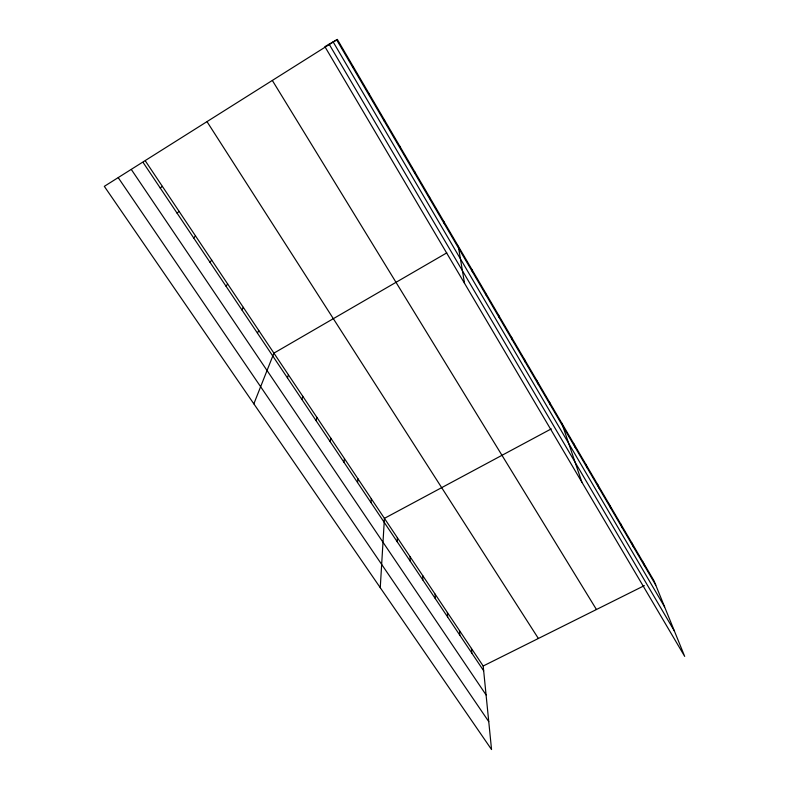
<?xml version="1.0" encoding="UTF-8"?>
<svg xmlns="http://www.w3.org/2000/svg" width="789" height="789" viewBox="0 0 789 789"><rect width="100%" height="100%" fill="white"/><g stroke="black" fill="none" stroke-linecap="round" stroke-linejoin="round"><path stroke-width="1.18" d="M414.777 173.333L414.787 171.824M410.102 560.989L410.142 556.797M397.232 541.787L397.37 537.713M380.259 587.687L384.43 518.353L551.255 428.881M370.958 502.554L371.294 498.727M399.668 147.513L399.806 146.212M357.535 482.523L357.979 478.815M343.925 462.196L344.468 458.616M330.108 441.584L330.769 438.132M316.093 420.655L316.862 417.351M384.312 121.269L384.588 120.184M301.871 399.421L302.759 396.256M287.433 377.882L288.449 374.854M253.851 403.84L273.921 353.137L446.781 252.874M257.451 333.126L258.723 330.413M368.7 94.591L369.104 93.723M241.888 309.89L243.288 307.345M226.078 286.289L227.617 283.912M210.012 262.303L211.699 260.104M352.821 67.45L353.364 66.818M193.68 237.933L195.514 235.921M177.091 213.178L179.083 211.353M160.236 188.009L162.376 186.382M145.403 161.005L483.184 666.005L491.547 749.55L104.316 186.352L337.357 39.45L654.012 580.803L684.684 656.389L324.89 46.64L337.357 39.45M483.184 666.005L644.357 585.616M118.281 177.732L488.746 721.61M131.418 169.635L486.073 694.912M143.095 162.426L483.667 670.798M207.162 121.891L538.374 638.469M272.412 80.577L596.445 609.512M333.136 41.886L664.594 606.879M329.141 44.184L674.398 631.042M336.666 39.854L655.767 585.122M643.045 562.054L644.731 566.265M631.93 543.049L633.547 547.152M620.657 523.778L622.196 527.762M609.226 504.23L610.686 508.096M597.628 484.407L599.019 488.144M585.872 464.297L587.174 467.916M573.938 443.901L575.161 447.393M561.837 423.21L581.868 482.148M549.558 402.222L550.604 405.428M537.092 380.909L538.059 383.977M524.448 359.291L525.316 362.21M511.617 337.357L512.386 340.108M498.589 315.077L499.25 317.681M485.363 292.463L485.925 294.899M471.93 269.513L472.394 271.771M458.291 246.198L464.524 283.271M444.029 221.808L444.256 223.701M471.418 648.41L471.812 653.114M459.494 630.579L459.809 635.184M429.522 197.013L429.64 198.72M447.402 612.511L447.639 617.018M435.153 594.196L435.291 598.595M422.736 575.625L422.786 579.925"/></g></svg>
